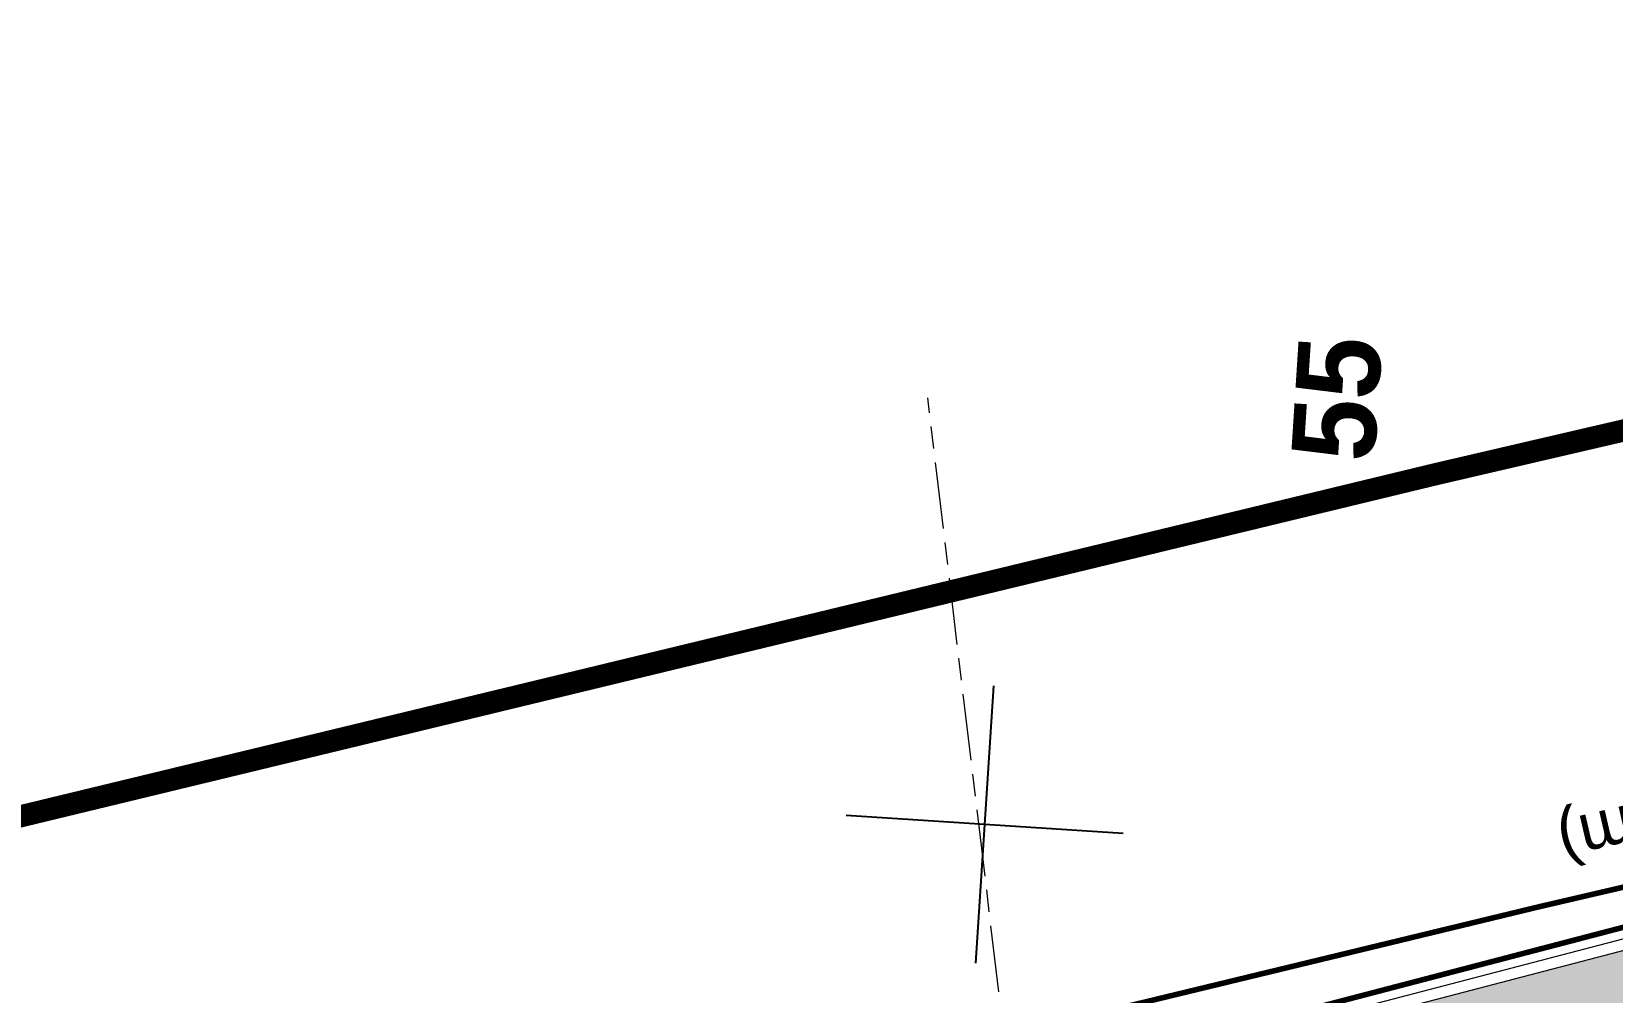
# Model space of a CAD drawing. Header units: millimetres. Extents: x -100356 to 314685, y 446 to 1273965.
# Drawn here: x 89710 to 103940, y 625640 to 634287 of the extents above; entities that cross this region are included whole.
import ezdxf
from ezdxf.xclip import XClip

# ---------------------------------------------------------------- set-up
doc = ezdxf.new("R2010")
doc.units = ezdxf.units.MM
doc.header["$XCLIPFRAME"] = 2
for name, pattern in [('20180221 BF$0$DASHDOT', [1, 0.5, -0.25, 0, -0.25]), ('Dash', [6, 3, -3]), ('DASHED2', [0.375, 0.25, -0.125]), ('gf$0$CENTER2', [28.575, 19.05, -3.175, 3.175, -3.175]), ('gf$0$Kume - Grid Line', [10.5, 6, -1.25, 2, -1.25])]:
    doc.linetypes.add(name, pattern=pattern)
for name, color, linetype in [('20180221 BF$0$10', 1, 'Continuous'), ('20180221 BF$0$luoi', 5, 'Continuous'), ('20180221 BF$0$sohieu_diem', 2, 'Continuous'), ('20180221 BF$0$TREE', 99, 'Continuous')]:
    doc.layers.add(name, color=color, linetype=linetype)
for name, color, linetype, lineweight in [('20180221 BF$0$setback', 1, 'Continuous', 13), ('20180330-Ascent Plaza-TP-Ban ve so bo$0$KÍNH', 150, 'Continuous', 9), ('@ color hatch', 7, 'Continuous', 13), ('gf$0$A.Axis', 251, 'gf$0$CENTER2', 13), ('GJ', 1, 'Continuous', 13), ('KÍNH', 150, 'Continuous', 9), ('TEXT', 6, 'Continuous', 20)]:
    doc.layers.add(name, color=color, linetype=linetype, lineweight=lineweight)
doc.styles.add('20180221 BF$0$VAPTIMN', font='VNI-Aptima-Bold.TTF')
doc.styles.add('VnArial', font='Font - TrueType - Arial.ttf')

# ---------------------------------------------------------------- blocks, each defined once
blk = doc.blocks.new('SITE')
at = {"layer": 'GJ', "color": 2, "linetype": 'DASHED2', "ltscale": 200, "const_width": 50, "elevation": 0}
blk.add_lwpolyline([(-1161, 11823), (38572, 16750), (72294, 20682), (72666, 20725), (70992, 24794), (67559, 33009), (67489, 32988), (63297, 41856), (55641, 39398), (32498, 31969), (30483, 38296), (27912, 37566), (20347, 35807), (-531, 30760), (-1186, 35377)], dxfattribs=at)
at = {"layer": 'TEXT', "insert": (28663, 38043, 0), "char_height": 420, "width": 9274.32, "attachment_point": 1, "rotation": 193.0885, "style": 'VnArial'}
blk.add_mtext('KHOẢNG LÙI XÂY DỰNG (4m)', dxfattribs=at)
blk = doc.blocks.new('20180221 BF$0$hientrang')
at = {"layer": '20180221 BF$0$10', "color": 1, "linetype": 'Continuous'}
for p, q in [((-65904, 31044, 0), (-70963, 47371, 0)), ((-63693, 23682, 0), (-65904, 31044, 0))]:
    blk.add_line(p, q, dxfattribs=at)
at = {"layer": '20180221 BF$0$10', "color": 1}
for p, q in [((-65904, 31044, 0), (-70963, 47371, 0)), ((-63693, 23682, 0), (-65904, 31044, 0))]:
    blk.add_line(p, q, dxfattribs=at)
at = {"layer": '20180221 BF$0$luoi', "color": 7, "linetype": 'Continuous'}
for p, q in [((-69311, 33649, 0), (-69308, 36149, 0)), ((-70559, 34900, 0), (-68059, 34897, 0))]:
    blk.add_line(p, q, dxfattribs=at)
at = {"layer": '20180221 BF$0$setback', "color": 1, "linetype": '20180221 BF$0$DASHDOT', "ltscale": 200, "const_width": 200, "elevation": 0}
blk.add_lwpolyline([(-63693, 23682), (-65904, 31044), (-70963, 47371), (-59640, 49717)], dxfattribs=at)
at = {"layer": '20180221 BF$0$sohieu_diem', "color": 3, "const_width": 93.8, "elevation": 0}
blk.add_lwpolyline([(-65951, 31045, 1), (-65857, 31044, 1)], format="xyb", close=True, dxfattribs=at)
at = {"layer": '20180221 BF$0$sohieu_diem', "color": 3, "style": '20180221 BF$0$VAPTIMN'}
blk.add_text('55', height=750, rotation=359.9273, dxfattribs=at).set_placement((-65840, 31606, 0))
blk = doc.blocks.new('gf$0$grid tower-gf')
at = {"layer": 'gf$0$A.Axis', "linetype": 'gf$0$Kume - Grid Line', "lineweight": 9, "ltscale": 100}
blk.add_line((-27398, 26494.5), (-23136.1, -9085.2), dxfattribs=at)

msp = doc.modelspace()

# ---------------------------------------------------------------- hatches: boundary and pattern name
at = {"layer": '@ color hatch'}
h = msp.add_hatch(color=31, dxfattribs=at)
edge = h.paths.add_edge_path()
edge.add_line((42290.9, 633001.9), (42290.9, 632800.4))
edge.add_line((42290.9, 632800.4), (38141.1, 632804.9))
edge.add_line((38141.1, 632804.9), (38141.1, 630305))
edge.add_line((38141.1, 630305), (39541.1, 630305))
edge.add_line((39541.1, 630305), (39541.1, 625904.9))
edge.add_line((39541.1, 625904.9), (38141.1, 625905.3))
edge.add_line((38141.1, 625905.3), (38141.1, 621702.8))
edge.add_line((38141.1, 621702.8), (32440.7, 621701.9))
edge.add_line((32440.7, 621701.9), (32441.1, 612502))
edge.add_line((32441.1, 612502), (42140.7, 612502))
edge.add_line((42140.7, 612502), (42145.7, 621902))
edge.add_line((42145.7, 621902), (46565.7, 621902))
edge.add_line((46565.7, 621902), (46565.9, 614202.1))
edge.add_line((46565.9, 614202.1), (42398.1, 614202.1))
edge.add_line((42398.1, 614202.1), (42398.1, 612502))
edge.add_line((42398.1, 612502), (43815.9, 612502))
edge.add_line((43815.9, 612502), (43815.9, 608655.1))
edge.add_line((43815.9, 608655.1), (43815.9, 607252))
edge.add_line((43815.9, 607252), (43815.9, 602002))
edge.add_line((43815.9, 602002), (41335.5, 602002.1))
edge.add_line((41335.5, 602002.1), (41339.9, 590802))
edge.add_line((41339.9, 590802), (81540.3, 590804.9))
edge.add_line((81540.3, 590804.9), (81540.5, 596954.9))
edge.add_line((81540.5, 596954.9), (81541, 596955))
edge.add_line((81541, 596955), (81540.9, 605606.3))
edge.add_line((81540.9, 605606.3), (136487.6, 612188.1))
edge.add_line((136487.6, 612188.1), (134542.3, 628433.6))
edge.add_line((134542.3, 628433.6), (131695.4, 627410.8))
edge.add_line((131695.4, 627410.8), (132214.6, 623057))
edge.add_line((132214.6, 623057), (126157.9, 622331.5))
edge.add_line((126157.9, 622331.5), (125805.4, 625294.6))
edge.add_line((125805.4, 625294.6), (118785.3, 622772.5))
edge.add_line((118785.3, 622772.5), (118790.5, 622729.1))
edge.add_line((118790.5, 622729.1), (105873.9, 621172.8))
edge.add_line((105873.9, 621172.8), (105254.3, 626336.7))
edge.add_line((105254.3, 626336.7), (101939.4, 625470.5))
edge.add_line((101939.4, 625470.5), (102649, 622756.7))
edge.add_line((102649, 622756.7), (90071.8, 619468))
edge.add_line((90071.8, 619468), (89361.6, 622184.2))
edge.add_line((89361.6, 622184.2), (87992.1, 621826.4))
edge.add_arc((86677.6, 626857.5), 5200, 187.96459, 284.64287, ccw=False)
edge.add_line((81527.8, 626137), (81224.4, 628305))
edge.add_line((81224.4, 628305), (79894.9, 628305))
edge.add_line((79894.9, 628305), (79894.9, 633005))
edge.add_line((79894.9, 633005), (42290.9, 633001.9))
h.paths.add_polyline_path([(62190.7, 621901.9), (68940.7, 621901.9), (68940.7, 605683.8), (64840.7, 605683.8), (64840.7, 607183.8), (63470.9, 607180.7), (63470.7, 613071.9), (63540.7, 613071.9), (63540.9, 619302), (62190.8, 619302.1)], flags=16)

# ---------------------------------------------------------------- linework, layer by layer
at = {"color": 3, "linetype": 'Dash', "ltscale": 30, "const_width": 50, "elevation": 0}
msp.add_lwpolyline([(136710.4, 612010.3), (81740.8, 605425.8), (81740.2, 590605.1), (41140, 590602), (41135.4, 602202.1), (41139.7, 602202), (41139.8, 612302), (32240.9, 612302), (32240.9, 621902), (34740.9, 621902), (34741.1, 623405.1), (32240.9, 623402), (32240.9, 633002), (42090.9, 633001.9), (42090.9, 633201.9), (80094.9, 633201.9), (80094.9, 628505), (81398.4, 628505), (81725.8, 626164.7, 0.4487796), (87941.6, 622019.9), (110701.8, 627966.7)], format="xyb", dxfattribs=at)
at = {"layer": 'KÍNH', "elevation": 0}
for points in [[(136710.4, 612010.3), (81740.8, 605425.8), (81740.2, 590605.1), (41140, 590602), (41135.4, 602202.1), (42141.7, 602202), (42141.7, 602202), (43615.9, 602202), (43615.9, 612302), (32240.9, 612302), (32240.9, 621902), (34740.9, 621902), (34741.1, 623405.1), (32240.9, 623402), (32240.9, 633002), (42090.9, 633001.9), (42090.9, 633201.9), (80094.9, 633201.9), (80094.9, 628505), (81398.4, 628505), (81725.8, 626164.7, 0.4487796), (87941.6, 622019.9), (110701.8, 627966.7)], [(136599.2, 612097.7), (81640.9, 605514.5), (81640.3, 590705.1), (41239.9, 590702), (41235.4, 602102.1), (42241.7, 602102), (42241.7, 602102), (43715.9, 602102), (43715.9, 612402), (32340.9, 612402), (32340.9, 621802), (34840.9, 621802), (34841.1, 623505.2), (32340.9, 623502.1), (32340.9, 632902), (42190.9, 632901.9), (42190.9, 633101.9), (79994.9, 633101.9), (79994.9, 628405), (81311.4, 628405), (81626.8, 626150.8, 0.4487796), (87966.8, 621923.2), (110685.9, 627859.2)], [(136488, 612185.1), (81540.9, 605603.2), (81540.3, 590805.1), (41339.9, 590802), (41335.5, 602002.1), (42341.7, 602002), (42341.7, 602002), (43815.9, 602002), (43815.9, 612502), (32440.9, 612502), (32440.9, 621702), (34940.9, 621702), (34941.1, 623605.3), (32440.9, 623602.2), (32440.9, 632802), (42290.9, 632801.9), (42290.9, 633001.9), (79894.9, 633001.9), (79894.9, 628305), (81224.4, 628305), (81527.8, 626137, 0.4487796), (87992.1, 621826.4), (110670.1, 627751.7)]]:
    msp.add_lwpolyline(points, format="xyb", dxfattribs=at)

# ---------------------------------------------------------------- block references
at = {"layer": '20180221 BF$0$TREE'}
ref = msp.add_blockref('20180221 BF$0$hientrang', (137502.3, 694113, 0), dxfattribs=dict(at, rotation=86.37342821610302))
XClip(ref).set_block_clipping_path([(-133148.1755428242, 112075.9558377523), (-124131.7889780848, -30182.5877385634), (-23551.8986045148, -23807.8059542924), (-32568.2851692542, 118450.7376220233)])
at = {"layer": '20180330-Ascent Plaza-TP-Ban ve so bo$0$KÍNH', "rotation": 180}
msp.add_blockref('gf$0$grid tower-gf', (74640.7, 621904.9, 0), dxfattribs=at)
at = {"layer": 'GJ'}
msp.add_blockref('SITE', (82927, 590602.1, 0), dxfattribs=at)

doc.saveas('drawing.dxf')
